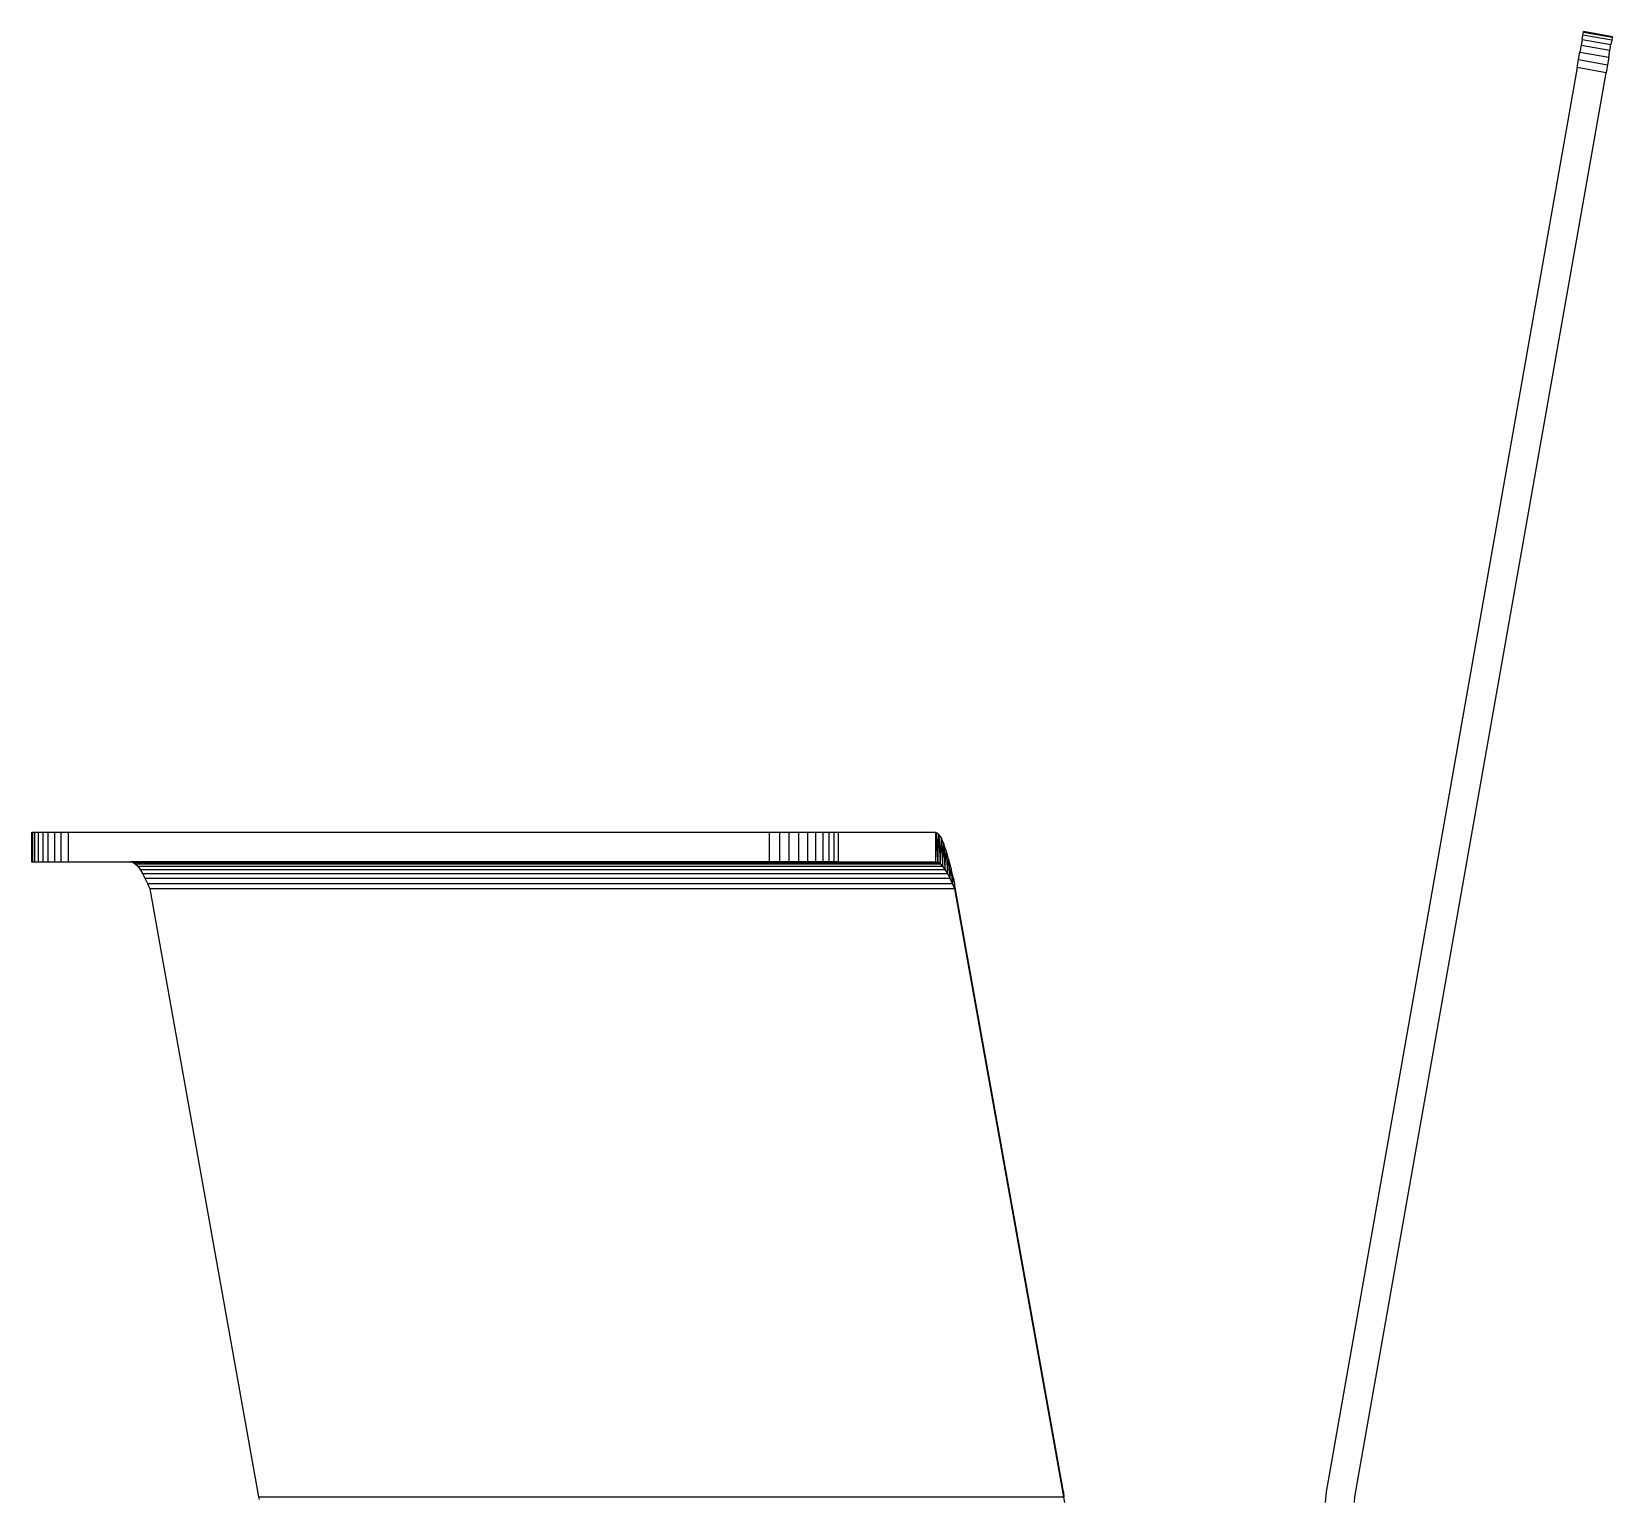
# Model space of a CAD drawing. Header units: millimetres. Extents: x 1918 to 7324, y -1954 to 2054.
# Drawn here: x 5612.9 to 6056, y -131.9 to 279.3 of the extents above; entities that cross this region are included whole.
import ezdxf

# ---------------------------------------------------------------- set-up
doc = ezdxf.new("R2010")
doc.units = ezdxf.units.MM

msp = doc.modelspace()

# ---------------------------------------------------------------- linework, layer by layer
for p, q in [((6047.9, 279), (6047.94, 279.25)), ((6056.02, 277.83), (6047.94, 279.25)), ((6047.27, 275.45), (6046.93, 273.53)), ((6047.55, 277.05), (6047.27, 275.45)), ((6047.27, 275.45), (6055.35, 274.02)), ((6047.55, 277.05), (6047.77, 278.25)), ((6047.55, 277.05), (6055.63, 275.62)), ((6047.77, 278.25), (6047.9, 279)), ((6055.85, 276.83), (6047.77, 278.25)), ((6055.98, 277.57), (6047.9, 279)), ((6055.35, 274.02), (6055.63, 275.62)), ((6055.85, 276.83), (6055.63, 275.62)), ((6055.98, 277.57), (6055.85, 276.83)), ((6056.02, 277.83), (6055.98, 277.57)), ((6046.16, 269.15), (6046.56, 271.4)), ((6046.56, 271.4), (6046.93, 273.53)), ((6046.56, 271.4), (6054.64, 269.97)), ((6046.93, 273.53), (6055.01, 272.11)), ((6055.01, 272.11), (6054.64, 269.97)), ((6055.01, 272.11), (6055.35, 274.02)), ((6046.16, 269.15), (5975.77, -130.04)), ((5983.85, -131.46), (6054.24, 267.73)), ((6054.24, 267.73), (6046.16, 269.15)), ((6054.64, 269.97), (6054.24, 267.73)), ((5612.87, 54.76), (5612.87, 46.56)), ((5612.87, 54.76), (5613.12, 54.76)), ((5613.12, 54.76), (5613.12, 46.56)), ((5613.75, 54.76), (5613.12, 54.76)), ((5614.72, 54.76), (5613.75, 54.76)), ((5613.75, 46.56), (5613.75, 54.76)), ((5615.99, 54.76), (5614.72, 54.76)), ((5614.72, 54.76), (5614.72, 46.56)), ((5617.53, 54.76), (5615.99, 54.76)), ((5615.99, 54.76), (5615.99, 46.56)), ((5619.27, 54.76), (5617.53, 54.76)), ((5617.53, 46.56), (5617.53, 54.76)), ((5621.16, 54.76), (5619.27, 54.76)), ((5619.27, 54.76), (5619.27, 46.56)), ((5623.12, 54.76), (5621.16, 54.76)), ((5621.16, 46.56), (5621.16, 54.76)), ((5623.12, 54.76), (5623.12, 46.56)), ((5819.75, 54.76), (5623.12, 54.76)), ((5822.52, 54.76), (5819.75, 54.76)), ((5819.75, 46.56), (5819.75, 54.76)), ((5825.25, 54.76), (5822.52, 54.76)), ((5822.52, 54.76), (5822.52, 46.56)), ((5827.87, 54.76), (5825.25, 54.76)), ((5825.25, 46.56), (5825.25, 54.76)), ((5830.35, 54.76), (5827.87, 54.76)), ((5827.87, 54.76), (5827.87, 46.56)), ((5832.63, 54.76), (5830.35, 54.76)), ((5830.35, 54.76), (5830.35, 46.56)), ((5834.67, 54.76), (5832.63, 54.76)), ((5832.63, 54.76), (5832.63, 46.56)), ((5836.44, 54.76), (5834.67, 54.76)), ((5834.67, 54.76), (5834.67, 46.56)), ((5837.9, 54.76), (5836.44, 54.76)), ((5836.44, 46.56), (5836.44, 54.76)), ((5839.02, 54.76), (5837.9, 54.76)), ((5837.9, 46.56), (5837.9, 54.76)), ((5866.22, 54.76), (5839.02, 54.76)), ((5839.02, 54.76), (5839.02, 46.56)), ((5866.56, 54.69), (5866.22, 54.76)), ((5866.22, 54.76), (5866.22, 46.56)), ((5866.56, 54.69), (5866.22, 46.56)), ((5866.56, 54.69), (5866.9, 46.42)), ((5866.9, 54.5), (5866.56, 54.69)), ((5867.24, 54.17), (5866.9, 54.5)), ((5866.9, 46.42), (5867.24, 54.17)), ((5867.24, 54.17), (5867.57, 46)), ((5867.57, 53.71), (5867.24, 54.17)), ((5867.91, 53.13), (5867.57, 53.71)), ((5867.57, 46), (5867.91, 53.13)), ((5868.25, 52.43), (5867.91, 53.13)), ((5867.91, 53.13), (5868.25, 45.32)), ((5868.59, 51.61), (5868.25, 52.43)), ((5868.25, 45.32), (5868.59, 51.61)), ((5868.92, 50.68), (5868.59, 51.61)), ((5868.59, 51.61), (5868.92, 44.4)), ((5869.26, 49.65), (5868.92, 50.68)), ((5868.92, 44.4), (5869.26, 49.65)), ((5869.6, 48.53), (5869.26, 49.65)), ((5869.26, 49.65), (5869.6, 43.26)), ((5612.87, 46.56), (5613.12, 46.56)), ((5613.12, 46.56), (5613.75, 46.56)), ((5613.75, 46.56), (5614.72, 46.56)), ((5614.72, 46.56), (5615.99, 46.56)), ((5615.99, 46.56), (5617.53, 46.56)), ((5617.53, 46.56), (5619.27, 46.56)), ((5619.27, 46.56), (5621.16, 46.56)), ((5621.16, 46.56), (5623.12, 46.56)), ((5623.12, 46.56), (5640.58, 46.56)), ((5640.58, 46.56), (5641.26, 46.42)), ((5819.75, 46.56), (5640.58, 46.56)), ((5641.26, 46.42), (5641.93, 46)), ((5641.26, 46.42), (5641.92, 46.42)), ((5641.93, 46), (5641.92, 46.42)), ((5641.92, 46.42), (5641.95, 46.42)), ((5641.95, 46.42), (5641.93, 46)), ((5641.93, 46), (5642.61, 45.32)), ((5641.93, 46), (5642.58, 46)), ((5641.95, 46.42), (5642.56, 46.42)), ((5642.58, 46), (5642.56, 46.42)), ((5642.56, 46.42), (5642.67, 46.42)), ((5642.58, 46), (5642.64, 46)), ((5642.61, 45.32), (5643.28, 44.4)), ((5642.61, 45.32), (5868.25, 45.32)), ((5642.67, 46.42), (5642.64, 46)), ((5642.64, 46), (5643.21, 46)), ((5642.67, 46.42), (5643.19, 46.42)), ((5643.21, 46), (5643.19, 46.42)), ((5643.19, 46.42), (5643.41, 46.42)), ((5643.21, 46), (5643.39, 46)), ((5643.28, 44.4), (5643.96, 43.26)), ((5643.28, 44.4), (5868.92, 44.4)), ((5643.41, 46.42), (5643.39, 46)), ((5643.39, 46), (5643.81, 46)), ((5643.41, 46.42), (5643.79, 46.42)), ((5643.81, 46), (5643.79, 46.42)), ((5643.79, 46.42), (5644.22, 46.42)), ((5643.81, 46), (5644.19, 46)), ((5644.22, 46.42), (5644.19, 46)), ((5644.19, 46), (5644.38, 46)), ((5644.22, 46.42), (5644.35, 46.42)), ((5644.38, 46), (5644.35, 46.42)), ((5644.35, 46.42), (5644.53, 46.42)), ((5644.38, 46), (5644.64, 46)), ((5644.53, 46.42), (5644.63, 46.04)), ((5644.53, 46.42), (5866.9, 46.42)), ((5644.63, 46.04), (5644.64, 46)), ((5867.5, 46.04), (5644.63, 46.04)), ((5644.64, 46), (5867.57, 46)), ((5822.52, 46.56), (5819.75, 46.56)), ((5825.25, 46.56), (5822.52, 46.56)), ((5827.87, 46.56), (5825.25, 46.56)), ((5830.35, 46.56), (5827.87, 46.56)), ((5832.63, 46.56), (5830.35, 46.56)), ((5834.67, 46.56), (5832.63, 46.56)), ((5836.44, 46.56), (5834.67, 46.56)), ((5837.9, 46.56), (5836.44, 46.56)), ((5839.02, 46.56), (5837.9, 46.56)), ((5839.02, 46.56), (5866.22, 46.56)), ((5866.22, 46.56), (5866.9, 46.42)), ((5866.9, 46.42), (5867.5, 46.04)), ((5867.5, 46.04), (5867.57, 46)), ((5867.57, 46), (5868.25, 45.32)), ((5868.25, 45.32), (5868.92, 44.4)), ((5868.92, 44.4), (5869.6, 43.26)), ((5869.94, 47.33), (5869.6, 48.53)), ((5869.6, 43.26), (5869.94, 47.33)), ((5870.27, 46.04), (5869.94, 47.33)), ((5869.94, 47.33), (5870.27, 41.94)), ((5870.61, 44.69), (5870.27, 46.04)), ((5870.27, 41.94), (5870.61, 44.69)), ((5870.95, 43.29), (5870.61, 44.69)), ((5870.61, 44.69), (5870.95, 40.48)), ((5643.96, 43.26), (5644.63, 41.94)), ((5643.96, 43.26), (5869.6, 43.26)), ((5644.63, 41.94), (5645.31, 40.48)), ((5644.63, 41.94), (5870.27, 41.94)), ((5645.31, 40.48), (5645.98, 38.93)), ((5645.31, 40.48), (5870.95, 40.48)), ((5869.6, 43.26), (5870.27, 41.94)), ((5870.27, 41.94), (5870.95, 40.48)), ((5871.29, 41.84), (5870.95, 43.29)), ((5870.95, 40.48), (5871.29, 41.84)), ((5870.95, 40.48), (5871.62, 38.93)), ((5871.29, 41.84), (5871.62, 40.35)), ((5871.29, 41.84), (5871.46, 40.35)), ((5871.62, 40.35), (5871.46, 40.35)), ((5871.46, 40.35), (5871.62, 38.93)), ((5871.62, 40.35), (5871.62, 38.93)), ((5902.13, -130.04), (5871.62, 40.35)), ((5645.98, 38.93), (5676.49, -131.46)), ((5871.62, 38.93), (5645.98, 38.93)), ((5871.62, 38.93), (5902.13, -131.46)), ((5676.49, -131.46), (5676.63, -132.26)), ((5676.49, -131.46), (5902.13, -131.46)), ((5902.13, -130.04), (5902.27, -131.55)), ((5902.13, -131.46), (5902.13, -130.04)), ((5902.13, -131.46), (5902.27, -131.55)), ((5902.13, -131.46), (5902.15, -131.55)), ((5902.27, -131.55), (5902.15, -131.55)), ((5902.15, -131.55), (5902.42, -133.07)), ((5902.34, -132.26), (5902.27, -131.55)), ((5975.77, -130.04), (5975.51, -133.07)), ((5983.71, -133.07), (5983.85, -131.46))]:
    msp.add_line(p, q)

doc.saveas('drawing.dxf')
